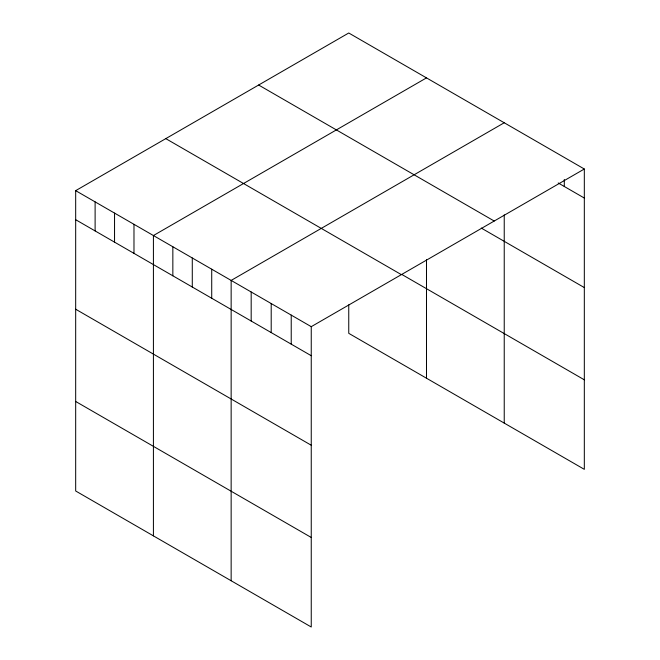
<?xml version="1.0" encoding="UTF-8"?>
<svg xmlns="http://www.w3.org/2000/svg" width="660" height="660" viewBox="0 0 660 660"><rect width="100%" height="100%" fill="white"/><g stroke="black" fill="none" stroke-linecap="round" stroke-linejoin="round"><path stroke-width="0.99" d="M584.323 169.01L311.248 326.667L311.248 627L75.677 490.99L75.677 190.657L348.752 33L584.323 169.01L584.323 469.342L348.752 333.333L348.752 304.846M426.492 77.88L153.417 235.546L153.417 535.879M504.232 122.76L231.148 280.426L231.148 580.759M558.203 182.968L584.323 198.049M258.637 85.025L494.208 221.034M481.264 228.071L584.323 287.578M401.758 274.411L584.323 379.813M165.792 138.633L401.362 274.634M75.677 190.657L311.248 326.667M75.677 219.706L311.248 355.707M75.677 309.226L311.248 445.236M75.677 401.47L311.248 537.471M564.3 179.479L564.3 186.491M504.232 214.879L504.232 423.101M426.492 259.611L426.492 378.213M291.225 315.109L291.225 344.149M271.202 303.542L271.202 332.59M251.179 291.984L251.179 321.024M211.72 269.206L211.72 298.246M192.283 257.986L192.283 287.026M172.846 246.766L172.846 275.806M133.98 224.317L133.98 253.366M114.543 213.097L114.543 242.146M95.114 201.877L95.114 230.926"/></g></svg>
